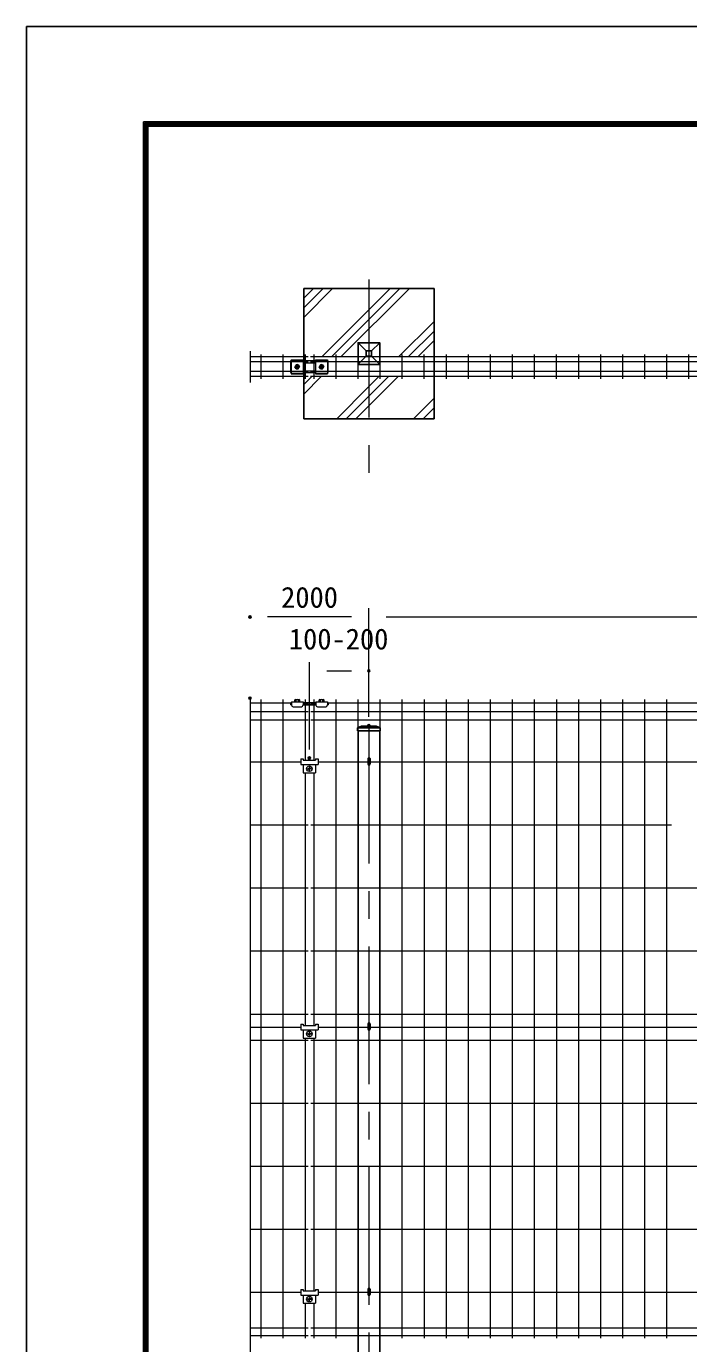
# Model space of a CAD drawing. Units: millimetres, scale not verified. Extents: x -4200 to 4200, y -2970 to 2970.
# Drawn here: x -4200 to -2675, y -62 to 2970 of the extents above; entities that cross this region are included whole.
import ezdxf
from ezdxf.enums import TextEntityAlignment as Align

# ---------------------------------------------------------------- set-up
doc = ezdxf.new("R2010")
doc.units = ezdxf.units.MM
doc.header["$LTSCALE"] = 10
doc.header["$PDMODE"] = 32
doc.header["$PDSIZE"] = 5
doc.linetypes.add('USER1', pattern=[50.8, 31.75, -6.35, 6.35, -6.35])
for name, color, linetype, lineweight in [('0-1_D-STR-DIM', 7, 'Continuous', 13), ('0-4_D-STR1', 1, 'Continuous', 25), ('0-5_D-BMK', 2, 'USER1', 13), ('0-7_D-STR3', 3, 'Continuous', 13), ('0-8_D-STR2', 7, 'Continuous', 13), ('0-9_D-DCR-HCH', 7, 'Continuous', 13), ('0-A_D-STR4', 7, 'Continuous', 25), ('0-D_D-TTL', 7, 'Continuous', 25)]:
    doc.layers.add(name, color=color, linetype=linetype, lineweight=lineweight)
doc.layers.add('0-3_Defpoints', color=8, linetype='Continuous')
doc.styles.add('ＭＳ ゴシック', font='')
doc.styles.get('ＭＳ ゴシック').set_extended_font_data('MS Gothic')

msp = doc.modelspace()

# ---------------------------------------------------------------- linework, layer by layer
at = {"layer": '0-1_D-STR-DIM'}
for p, q in [((-3685.15, 2222.15), (-3685.15, 2149.95)), ((-3685.09, 2222.15), (-3685.09, 2149.95)), ((-3451.55, 1610.59), (-3645.06, 1610.59)), ((-3411.55, 1380.4), (-3411.55, 1630.59)), ((-3411.55, 1380.4), (-3411.55, 1630.59)), ((-3371.55, 1610.59), (-1451.55, 1610.59)), ((-3548.47, 1305.73), (-3548.47, 1506.65)), ((-3508.47, 1486.65), (-3451.55, 1486.65)), ((-3411.55, 1380.4), (-3411.55, 1506.65)), ((-3685.06, 1423.63), (-3685.06, -1566.1))]:
    msp.add_line(p, q, dxfattribs=at)
at = {"layer": '0-3_Defpoints'}
for p in [(-3685.06, 1610.59), (-3411.55, 1486.65), (-3685.06, 1423.63), (-3411.55, 1360.4), (-3548.47, 1285.73)]:
    msp.add_point(p, dxfattribs=at)
at = {"layer": '0-4_D-STR1'}
for p, q in [((-3417.58, 2222.86), (-3436.58, 2241.86)), ((-3417.58, 2222.86), (-3417.58, 2210.86)), ((-3405.58, 2222.86), (-3417.58, 2222.86)), ((-3386.58, 2241.86), (-3405.58, 2222.86)), ((-3405.58, 2222.86), (-3405.58, 2210.86)), ((-3417.58, 2210.9), (-3436.58, 2192.63)), ((-3405.58, 2210.86), (-3417.58, 2210.86)), ((-3386.58, 2191.97), (-3405.64, 2210.86)), ((-3437.92, 1355.26), (-3428.55, 1359.33)), ((-3437.92, 1355.33), (-3385.18, 1355.33)), ((-3437.92, 1355.26), (-3437.92, 1348.33)), ((-3385.18, 1348.33), (-3437.92, 1348.33)), ((-3436.55, -1929.67), (-3436.55, 1348.33)), ((-3428.55, 1359.33), (-3394.55, 1359.33)), ((-3386.55, -1929.67), (-3386.55, 1348.33))]:
    msp.add_line(p, q, dxfattribs=at)
msp.add_lwpolyline([(-3386.58, 2191.86), (-3386.58, 2241.86), (-3436.58, 2241.86), (-3436.58, 2191.86)], close=True, dxfattribs=at)
msp.add_lwpolyline([(-3394.55, 1359.33), (-3385.18, 1355.26), (-3385.18, 1348.33)], dxfattribs=at)
at = {"layer": '0-5_D-BMK'}
for p, q in [((-3411.58, 2387.08), (-3411.58, 1939.71)), ((-3411.55, 1360.4), (-3411.55, -1941.46))]:
    msp.add_line(p, q, dxfattribs=at)
at = {"layer": '0-7_D-STR3'}
for p, q in [((-3591.6, 2199.94), (-3591.6, 2172.94)), ((-3590.1, 2199.94), (-3591.6, 2199.94)), ((-3591.6, 2195.69), (-3590.1, 2195.69)), ((-3590.1, 2202.52), (-3563.1, 2202.52)), ((-3590.1, 2202.52), (-3590.1, 2170.36)), ((-3590.1, 2200.94), (-3563.1, 2200.94)), ((-3579.14, 2190.85), (-3581.69, 2186.44)), ((-3579.14, 2182.03), (-3581.69, 2186.44)), ((-3579.42, 2188.56), (-3578.01, 2187.15)), ((-3579.42, 2184.32), (-3578.01, 2185.73)), ((-3574.05, 2190.85), (-3579.14, 2190.85)), ((-3578.72, 2189.27), (-3577.3, 2187.85)), ((-3578.72, 2183.61), (-3577.3, 2185.03)), ((-3574.47, 2189.27), (-3575.89, 2187.85)), ((-3574.47, 2183.61), (-3575.89, 2185.03)), ((-3573.77, 2188.56), (-3575.18, 2187.15)), ((-3573.77, 2184.32), (-3575.18, 2185.73)), ((-3574.05, 2190.85), (-3571.5, 2186.44)), ((-3574.05, 2182.03), (-3571.5, 2186.44)), ((-3563.1, 2202.52), (-3563.1, 2170.36)), ((-3534.1, 2199.94), (-3563.1, 2199.94)), ((-3563.1, 2195.69), (-3534.1, 2195.69)), ((-3534.1, 2202.52), (-3507.1, 2202.52)), ((-3534.1, 2202.52), (-3534.1, 2170.36)), ((-3534.1, 2200.94), (-3507.1, 2200.94)), ((-3523.14, 2190.85), (-3525.69, 2186.44)), ((-3523.14, 2182.03), (-3525.69, 2186.44)), ((-3523.42, 2188.56), (-3522.01, 2187.15)), ((-3523.42, 2184.32), (-3522.01, 2185.73)), ((-3518.05, 2190.85), (-3523.14, 2190.85)), ((-3522.72, 2189.27), (-3521.3, 2187.85)), ((-3522.72, 2183.61), (-3521.3, 2185.03)), ((-3518.47, 2189.27), (-3519.89, 2187.85)), ((-3518.47, 2183.61), (-3519.89, 2185.03)), ((-3517.77, 2188.56), (-3519.18, 2187.15)), ((-3517.77, 2184.32), (-3519.18, 2185.73)), ((-3518.05, 2190.85), (-3515.5, 2186.44)), ((-3518.05, 2182.03), (-3515.5, 2186.44)), ((-3507.1, 2202.52), (-3507.1, 2170.36)), ((-3505.6, 2199.94), (-3507.1, 2199.94)), ((-3507.1, 2195.69), (-3505.6, 2195.69)), ((-3505.6, 2172.94), (-3505.6, 2199.94)), ((-3591.6, 2177.19), (-3590.1, 2177.19)), ((-3591.6, 2172.94), (-3590.1, 2172.94)), ((-3590.1, 2171.94), (-3563.1, 2171.94)), ((-3590.1, 2170.36), (-3563.1, 2170.36)), ((-3574.05, 2182.03), (-3579.14, 2182.03)), ((-3563.1, 2177.19), (-3534.1, 2177.19)), ((-3563.1, 2172.94), (-3534.1, 2172.94)), ((-3534.1, 2171.94), (-3507.1, 2171.94)), ((-3534.1, 2170.36), (-3507.1, 2170.36)), ((-3518.05, 2182.03), (-3523.14, 2182.03)), ((-3507.1, 2177.19), (-3505.6, 2177.19)), ((-3507.1, 2172.94), (-3505.6, 2172.94)), ((-3591.5, 1408.5), (-3591.5, 1413.9)), ((-3591.5, 1413.9), (-3590, 1413.9)), ((-3591.5, 1410.1), (-3590, 1410.1)), ((-3591.5, 1408.5), (-3590, 1408.5)), ((-3590, 1415.5), (-3563, 1415.5)), ((-3590, 1415.5), (-3590, 1408)), ((-3586, 1404), (-3567, 1404)), ((-3582, 1415.5), (-3582, 1420.13)), ((-3582, 1415.5), (-3570.99, 1415.5)), ((-3581.5, 1415.5), (-3571.5, 1415.5)), ((-3580.63, 1420.5), (-3572.37, 1420.5)), ((-3579.25, 1415.5), (-3579.25, 1420.13)), ((-3573.75, 1415.5), (-3573.75, 1420.13)), ((-3570.99, 1420.13), (-3570.99, 1415.5)), ((-3563, 1415.5), (-3563, 1408)), ((-3563, 1413.9), (-3534, 1413.9)), ((-3563, 1410.1), (-3534, 1410.1)), ((-3563, 1408.5), (-3534, 1408.5)), ((-3534, 1415.5), (-3507, 1415.5)), ((-3534, 1415.5), (-3534, 1408)), ((-3530, 1404), (-3511, 1404)), ((-3526.01, 1415.5), (-3526.01, 1420.13)), ((-3526.01, 1415.5), (-3515, 1415.5)), ((-3525.5, 1415.5), (-3515.5, 1415.5)), ((-3525.5, 1415.5), (-3515.5, 1415.5)), ((-3524.63, 1420.5), (-3516.38, 1420.5)), ((-3523.26, 1415.5), (-3523.26, 1420.13)), ((-3517.75, 1415.5), (-3517.75, 1420.13)), ((-3515, 1420.13), (-3515, 1415.5)), ((-3507, 1415.5), (-3507, 1408)), ((-3507, 1413.9), (-3505.5, 1413.9)), ((-3507, 1410.1), (-3505.5, 1410.1)), ((-3507, 1408.5), (-3505.5, 1408.5)), ((-3505.5, 1413.9), (-3505.5, 1408.5)), ((-3568.51, 1283.63), (-3562.51, 1283.63)), ((-3534.51, 1283.63), (-3528.51, 1283.63)), ((-3534.51, 1283.63), (-3534.51, 1280.73)), ((-3528.51, 1283.63), (-3528.51, 1270.83)), ((-3414.15, 1284.5), (-3414.15, 1272.33)), ((-3408.95, 1284.5), (-3408.95, 1272.33)), ((-3562.51, 1270.83), (-3562.51, 1251.83)), ((-3562.51, 1251.83), (-3534.51, 1251.83)), ((-3551.97, 1261.83), (-3549.97, 1261.83)), ((-3551.97, 1260.83), (-3549.97, 1260.83)), ((-3548.97, 1264.83), (-3548.97, 1262.83)), ((-3548.97, 1257.83), (-3548.97, 1259.83)), ((-3547.97, 1264.83), (-3547.97, 1262.83)), ((-3547.97, 1257.83), (-3547.97, 1259.83)), ((-3544.97, 1261.83), (-3546.97, 1261.83)), ((-3544.97, 1260.83), (-3546.97, 1260.83)), ((-3534.51, 1270.83), (-3534.51, 1251.83)), ((-3568.51, 673.13), (-3568.51, 660.33)), ((-3568.51, 673.13), (-3562.51, 673.13)), ((-3562.51, 673.13), (-3562.51, 670.23)), ((-3562.51, 670.23), (-3534.51, 670.23)), ((-3534.51, 673.13), (-3528.51, 673.13)), ((-3534.51, 673.13), (-3534.51, 670.23)), ((-3528.51, 673.13), (-3528.51, 660.33)), ((-3414.15, 674), (-3414.15, 661.83)), ((-3408.95, 674), (-3408.95, 661.83)), ((-3568.51, 660.33), (-3528.51, 660.33)), ((-3562.51, 660.33), (-3562.51, 641.33)), ((-3562.51, 641.33), (-3534.51, 641.33)), ((-3551.97, 651.33), (-3549.97, 651.33)), ((-3551.97, 650.33), (-3549.97, 650.33)), ((-3548.97, 654.33), (-3548.97, 652.33)), ((-3548.97, 647.33), (-3548.97, 649.33)), ((-3547.97, 654.33), (-3547.97, 652.33)), ((-3547.97, 647.33), (-3547.97, 649.33)), ((-3544.97, 651.33), (-3546.97, 651.33)), ((-3544.97, 650.33), (-3546.97, 650.33)), ((-3534.51, 660.33), (-3534.51, 641.33)), ((-3568.51, 62.63), (-3562.51, 62.63)), ((-3534.51, 62.63), (-3528.51, 62.63)), ((-3534.51, 62.63), (-3534.51, 59.73)), ((-3528.51, 62.63), (-3528.51, 49.83)), ((-3414.15, 63.5), (-3414.15, 51.33)), ((-3408.95, 63.5), (-3408.95, 51.33)), ((-3562.51, 49.83), (-3562.51, 30.83)), ((-3562.51, 30.83), (-3534.51, 30.83)), ((-3551.97, 40.83), (-3549.97, 40.83)), ((-3551.97, 39.83), (-3549.97, 39.83)), ((-3548.97, 43.83), (-3548.97, 41.83)), ((-3548.97, 36.83), (-3548.97, 38.83)), ((-3547.97, 43.83), (-3547.97, 41.83)), ((-3547.97, 36.83), (-3547.97, 38.83)), ((-3544.97, 40.83), (-3546.97, 40.83)), ((-3544.97, 39.83), (-3546.97, 39.83)), ((-3534.51, 49.83), (-3534.51, 30.83))]:
    msp.add_line(p, q, dxfattribs=at)
for points in [[(-3568.51, 1283.63), (-3568.51, 1270.83), (-3528.51, 1270.83)], [(-3562.51, 1283.63), (-3562.51, 1280.73), (-3534.51, 1280.73)], [(-3568.51, 62.63), (-3568.51, 49.83), (-3528.51, 49.83)], [(-3562.51, 62.63), (-3562.51, 59.73), (-3534.51, 59.73)]]:
    msp.add_lwpolyline(points, dxfattribs=at)
for centre, radius in [((-3576.6, 2186.44), 4.41), ((-3520.6, 2186.44), 4.41), ((-3548.47, 1261.33), 6.5), ((-3548.47, 650.83), 6.5), ((-3548.47, 40.33), 6.5)]:
    msp.add_circle(centre, radius, dxfattribs=at)
for centre, radius, start, end in [((-3579.07, 2188.92), 0.5, 44.99953, 224.99952), ((-3579.07, 2183.97), 0.5, 135, 314.99998), ((-3576.6, 2187.69), 3.75, 57.53826, 122.46174), ((-3578.72, 2186.44), 1, 314.99999, 45), ((-3576.6, 2188.56), 1, 225.00001, 314.99999), ((-3576.6, 2184.32), 1, 45, 135), ((-3574.47, 2186.44), 1, 135, 225.00001), ((-3574.12, 2188.92), 0.5, 315, 135), ((-3574.12, 2183.97), 0.5, 225.00001, 44.99999), ((-3523.07, 2188.92), 0.5, 44.99953, 224.99952), ((-3523.07, 2183.97), 0.5, 135, 314.99998), ((-3520.6, 2187.69), 3.75, 57.53826, 122.46174), ((-3522.72, 2186.44), 1, 314.99999, 45), ((-3520.6, 2188.56), 1, 225.00001, 314.99999), ((-3520.6, 2184.32), 1, 45, 135), ((-3518.47, 2186.44), 1, 135, 225.00001), ((-3518.12, 2188.92), 0.5, 315, 135), ((-3518.12, 2183.97), 0.5, 225.00001, 44.99999), ((-3576.6, 2185.19), 3.75, 237.53826, 302.46174), ((-3520.6, 2185.19), 3.75, 237.53826, 302.46174), ((-3586, 1408), 4, 180, 270), ((-3580.63, 1417.75), 2.75, 60, 120), ((-3576.5, 1410.04), 10.46, 74.73852, 105.26148), ((-3572.37, 1417.75), 2.75, 60, 120), ((-3567, 1408), 4, 270, 0), ((-3530, 1408), 4, 180, 270), ((-3524.63, 1417.75), 2.75, 60, 120), ((-3520.5, 1410.04), 10.46, 74.73852, 105.26148), ((-3516.38, 1417.75), 2.75, 60, 120), ((-3511, 1408), 4, 270, 0), ((-3551.97, 1261.33), 0.5, 90.00001, 270), ((-3549.97, 1262.83), 1, 270, 0.00001), ((-3549.97, 1259.83), 1, 0, 90), ((-3548.47, 1264.83), 0.5, 0, 179.99999), ((-3548.47, 1257.83), 0.5, 180.00002, 0.00001), ((-3546.97, 1262.83), 1, 180.00001, 270), ((-3546.97, 1259.83), 1, 90, 180.00001), ((-3544.97, 1261.33), 0.5, 270.00049, 90.00046), ((-3411.55, 1272.33), 2.6, 180, 0), ((-3551.97, 650.83), 0.5, 90.00001, 270), ((-3549.97, 652.33), 1, 270, 0.00001), ((-3549.97, 649.33), 1, 0, 90), ((-3548.47, 654.33), 0.5, 0, 179.99999), ((-3548.47, 647.33), 0.5, 180.00002, 0.00001), ((-3546.97, 652.33), 1, 180.00001, 270), ((-3546.97, 649.33), 1, 90, 180.00001), ((-3544.97, 650.83), 0.5, 270.00049, 90.00046), ((-3411.55, 661.83), 2.6, 180, 0), ((-3551.97, 40.33), 0.5, 90.00001, 270), ((-3549.97, 41.83), 1, 270, 0.00001), ((-3549.97, 38.83), 1, 0, 90), ((-3548.47, 43.83), 0.5, 0, 179.99999), ((-3548.47, 36.83), 0.5, 180.00002, 0.00001), ((-3546.97, 41.83), 1, 180.00001, 270), ((-3546.97, 38.83), 1, 90, 180.00001), ((-3544.97, 40.33), 0.5, 270.00049, 90.00046), ((-3411.55, 51.33), 2.6, 180, 0)]:
    msp.add_arc(centre, radius, start, end, dxfattribs=at)
for centre in [(-3411.55, 1284.49), (-3411.55, 673.99), (-3411.55, 63.49)]:
    msp.add_ellipse(centre, major_axis=(-2.6, 0), ratio=0.649974, start_param=3.1415927, end_param=6.2831853, dxfattribs=at)
at = {"layer": '0-8_D-STR2'}
for p, q in [((-3660.11, 2214.46), (-3660.11, 2158.46)), ((-3609.34, 2214.46), (-3609.34, 2158.46)), ((-3558.57, 2214.46), (-3558.57, 2158.46)), ((-3538.62, 2214.46), (-3538.62, 2158.46)), ((-3487.85, 2214.46), (-3487.85, 2158.46)), ((-3437.02, 2214.46), (-3437.02, 2158.46)), ((-3386.31, 2214.46), (-3386.31, 2158.46)), ((-3335.54, 2214.46), (-3335.54, 2158.46)), ((-3284.77, 2214.46), (-3284.77, 2158.46)), ((-3234.01, 2214.46), (-3234.01, 2158.46)), ((-3183.24, 2214.46), (-3183.24, 2158.46)), ((-3132.47, 2214.46), (-3132.47, 2158.46)), ((-3081.7, 2214.46), (-3081.7, 2158.46)), ((-3030.93, 2214.46), (-3030.93, 2158.46)), ((-2980.16, 2214.46), (-2980.16, 2158.46)), ((-2929.39, 2214.46), (-2929.39, 2158.46)), ((-2878.62, 2214.46), (-2878.62, 2158.46)), ((-2827.85, 2214.46), (-2827.85, 2158.46)), ((-2777.08, 2214.46), (-2777.08, 2158.46)), ((-2726.31, 2214.46), (-2726.31, 2158.46)), ((-2675.54, 2214.46), (-2675.54, 2158.46)), ((-3551.6, 2209.06), (-3685.15, 2209.06)), ((-3551.6, 2197.76), (-3685.15, 2197.76)), ((-1551.6, 2209.06), (-3545.6, 2209.06)), ((-1590.1, 2197.76), (-3545.6, 2197.76)), ((-3551.6, 2175.16), (-3685.15, 2175.16)), ((-3551.6, 2163.86), (-3685.15, 2163.86)), ((-1590.1, 2175.16), (-3545.6, 2175.16)), ((-1551.6, 2163.86), (-3545.6, 2163.86)), ((-3590, 1411.9), (-3685.06, 1411.9)), ((-3660.06, 1420.33), (-3660.06, -49.67)), ((-3609.29, 1420.33), (-3609.29, -49.67)), ((-3551.51, 1411.9), (-3563, 1411.9)), ((-3558.51, 1420.33), (-3558.51, 1280.73)), ((-3534, 1411.9), (-3545.51, 1411.9)), ((-3538.49, 1420.33), (-3538.49, 1280.73)), ((-1590, 1411.9), (-3507, 1411.9)), ((-3487.72, 1420.33), (-3487.72, -49.67)), ((-3436.95, 1420.33), (-3436.95, -49.67)), ((-3386.18, 1420.33), (-3386.18, -49.67)), ((-3335.41, 1420.33), (-3335.41, -49.67)), ((-3284.64, 1420.33), (-3284.64, -49.67)), ((-3233.88, 1420.33), (-3233.88, -49.67)), ((-3183.11, 1420.33), (-3183.11, -49.67)), ((-3132.34, 1420.33), (-3132.34, -49.67)), ((-3081.57, 1420.33), (-3081.57, -49.67)), ((-3030.8, 1420.33), (-3030.8, -49.67)), ((-2980.03, 1420.33), (-2980.03, -49.67)), ((-2929.26, 1420.33), (-2929.26, -49.67)), ((-2878.49, 1420.33), (-2878.49, -49.67)), ((-2827.72, 1420.33), (-2827.72, -49.67)), ((-2776.95, 1420.33), (-2776.95, -49.67)), ((-2726.18, 1420.33), (-2726.18, -49.67)), ((-3551.51, 1392.33), (-3685.06, 1392.33)), ((-3551.51, 1372.76), (-3685.06, 1372.76)), ((-1551.49, 1392.33), (-3545.51, 1392.33)), ((-1551.49, 1372.76), (-3545.51, 1372.76)), ((-3568.51, 1276.33), (-3685.06, 1276.33)), ((-1568.51, 1276.33), (-3528.51, 1276.33)), ((-3558.51, 1251.83), (-3558.51, 670.23)), ((-3538.49, 1251.83), (-3538.49, 670.23)), ((-3551.51, 1131.21), (-3685.06, 1131.21)), ((-2714.63, 1131.21), (-3545.51, 1131.21)), ((-3551.51, 986.08), (-3685.06, 986.08)), ((-1551.49, 986.08), (-3545.51, 986.08)), ((-3551.51, 840.96), (-3685.06, 840.96)), ((-1551.49, 840.96), (-3545.51, 840.96)), ((-3551.51, 695.83), (-3685.06, 695.83)), ((-1551.49, 695.83), (-3545.51, 695.83)), ((-3568.51, 665.83), (-3685.06, 665.83)), ((-3558.51, 641.33), (-3558.51, 59.73)), ((-3538.49, 641.33), (-3538.49, 59.73)), ((-1568.51, 665.83), (-3528.51, 665.83)), ((-3551.51, 635.83), (-3685.06, 635.83)), ((-1551.49, 635.83), (-3545.51, 635.83)), ((-3551.51, 490.71), (-3685.06, 490.71)), ((-1551.49, 490.71), (-3545.51, 490.71)), ((-3551.51, 345.58), (-3685.06, 345.58)), ((-1551.49, 345.58), (-3545.51, 345.58)), ((-3551.51, 200.46), (-3685.06, 200.46)), ((-1551.49, 200.46), (-3545.51, 200.46)), ((-3568.51, 55.33), (-3685.06, 55.33)), ((-3558.51, 30.83), (-3558.51, -49.67)), ((-3538.49, 30.83), (-3538.49, -49.67)), ((-1568.51, 55.33), (-3528.51, 55.33)), ((-3551.51, -26.82), (-3685.06, -26.82)), ((-1551.49, -26.82), (-3545.51, -26.82)), ((-3551.51, -43.82), (-3685.06, -43.82)), ((-2408.07, -43.82), (-3545.51, -43.82))]:
    msp.add_line(p, q, dxfattribs=at)
at = {"layer": '0-9_D-DCR-HCH'}
for p, q in [((-3561.58, 2300.18), (-3494.9, 2366.86)), ((-3561.58, 2322.28), (-3517, 2366.86)), ((-3561.58, 2344.38), (-3539.1, 2366.86)), ((-3520, 2209.18), (-3362.32, 2366.86)), ((-3497.93, 2209.16), (-3340.22, 2366.86)), ((-3475.93, 2209.06), (-3318.13, 2366.86)), ((-3343.35, 2209.06), (-3261.58, 2290.82)), ((-3321.25, 2209.06), (-3261.58, 2268.73)), ((-3299.15, 2209.06), (-3261.58, 2246.63)), ((-3561.58, 2123.41), (-3521.13, 2163.86)), ((-3561.58, 2145.5), (-3543.22, 2163.86)), ((-3308.77, 2066.86), (-3261.58, 2114.05)), ((-3286.67, 2066.86), (-3261.58, 2091.95)), ((-3264.57, 2066.86), (-3261.58, 2069.85))]:
    msp.add_line(p, q, dxfattribs=at)
for points in [[(-3485.55, 2066.86), (-3411.58, 2140.82), (-3388.55, 2163.86)], [(-3463.45, 2066.86), (-3411.58, 2118.73), (-3366.45, 2163.86)], [(-3441.35, 2066.86), (-3411.58, 2096.63), (-3344.35, 2163.86)]]:
    msp.add_lwpolyline(points, dxfattribs=at)
at = {"layer": '0-A_D-STR4'}
for p, q in [((-3561.58, 2066.86), (-3561.58, 2366.86)), ((-3261.58, 2366.86), (-3561.58, 2366.86)), ((-3261.58, 2066.86), (-3261.58, 2366.86)), ((-3261.58, 2066.86), (-3561.58, 2066.86))]:
    msp.add_line(p, q, dxfattribs=at)
at = {"layer": '0-D_D-TTL', "color": 2}
msp.add_lwpolyline([(-4200, 2970), (4200, 2970), (4200, -2970), (-4200, -2970)], close=True, dxfattribs=at)
at = {"layer": '0-D_D-TTL'}
for points in [[(-3930, 2750), (3930, 2750), (3930, -2750), (-3930, -2750)], [(-3927.5, 2747.5), (3927.5, 2747.5), (3927.5, -2747.5), (-3927.5, -2747.5)], [(-3925, 2745), (3925, 2745), (3925, -2745), (-3925, -2745)], [(-3922.5, 2742.5), (3922.5, 2742.5), (3922.5, -2742.5), (-3922.5, -2742.5)], [(-3920, 2740), (3920, 2740), (3920, -2740), (-3920, -2740)]]:
    msp.add_lwpolyline(points, close=True, dxfattribs=at)

# ---------------------------------------------------------------- texts
at = {"layer": '0-1_D-STR-DIM', "style": 'ＭＳ ゴシック'}
for s, p in [('2000', (-3613.56, 1617.34)), ('100-200', (-3595.66, 1521.39))]:
    msp.add_text(s, height=48.09, dxfattribs=at).set_placement(p, align=Align.BOTTOM_LEFT)

doc.saveas('drawing.dxf')
